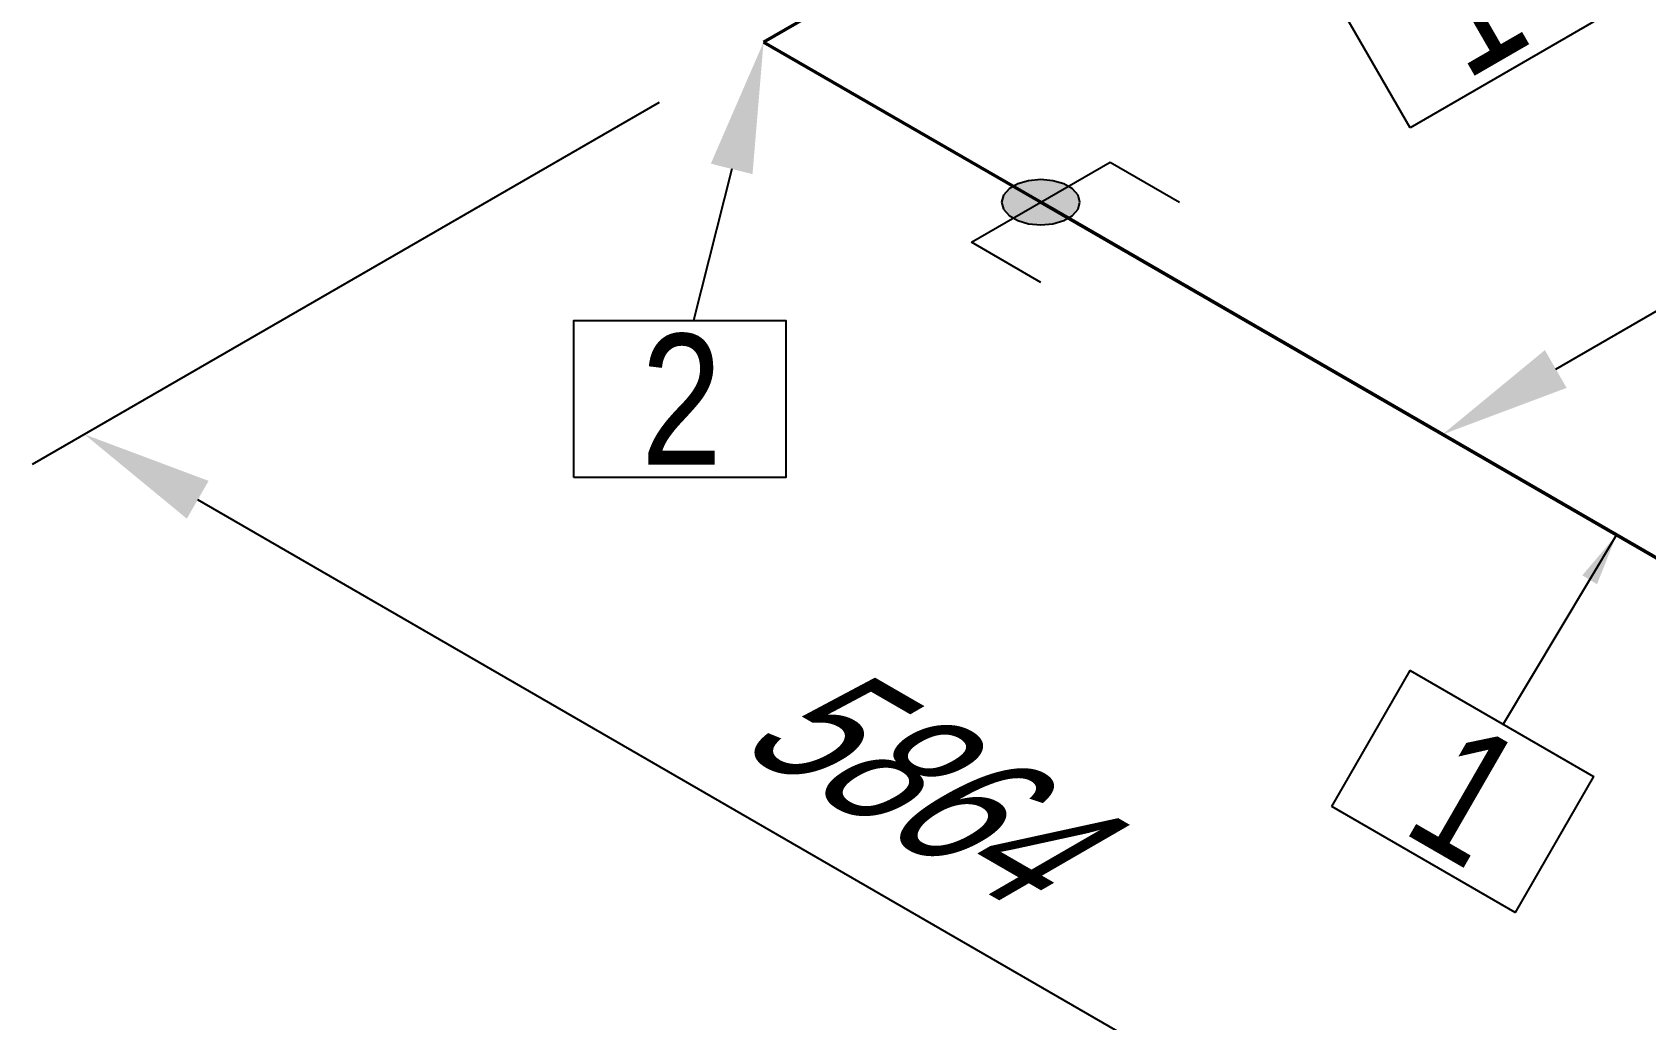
# Model space of a CAD drawing. Header units: millimetres. Extents: x 0 to 594, y 0 to 420.
# Drawn here: x 322.45 to 353.32, y 164.47 to 183.34 of the extents above; entities that cross this region are included whole.
import ezdxf
from ezdxf import colors
from ezdxf.entities.mleader import LeaderData, LeaderLine
from ezdxf.enums import TextEntityAlignment as Align
from ezdxf.math import Vec2, Vec3

# ---------------------------------------------------------------- set-up
doc = ezdxf.new("R2010")
doc.units = ezdxf.units.MM
doc.header["$LTSCALE"] = 0.25
for name, color, linetype in [('용접', 1, 'Continuous'), ('주석', 7, 'Continuous'), ('치수', 1, 'Continuous')]:
    doc.layers.add(name, color=color, linetype=linetype)
doc.layers.add('파이프 작은 보어', color=30, linetype='Continuous', lineweight=50)
doc.styles.add('AdskIsoAnnotation', font='arial.ttf', dxfattribs={"width": 0.8, "height": 1})
doc.styles.add('AdskIsoMetric', font='arial.ttf', dxfattribs={"width": 0.8, "height": 2.5})
doc.styles.add('AdskIsoMetric-30', font='arial.ttf', dxfattribs={"width": 0.8, "height": 2.5})
doc.styles.add('AdskIsoMetric30', font='arial.ttf', dxfattribs={"width": 0.8, "oblique": 30, "height": 2.5})
doc.styles.get("Standard").update_dxf_attribs({"font": 'arial.ttf'})
doc.dimstyles.new('AdskIsoMetric', dxfattribs={"dimtxt": 2.5, "dimasz": 2.5, "dimexe": 1, "dimexo": 2, "dimgap": 0.8, "dimtad": 1, "dimdec": 0, "dimrnd": 1, "dimzin": 0, "dimdsep": 46, "dimtxsty": 'AdskIsoMetric', "dimcen": 0, "dimclrt": 7, "dimadec": 0, "dimazin": 0, "dimtfac": 1, "dimtdec": 0, "dimtmove": 1, "dimatfit": 3, "dimfxl": 0, "dimfrac": 2, "dimtolj": 1, "dimtzin": 0, "dimarcsym": 0})

# ---------------------------------------------------------------- blocks, each defined once
blk = doc.blocks.new('*D41')
at = {"layer": 'Defpoints', "color": 0}
for p in [(364.242, 199.208), (377.232, 191.708), (336.44, 183.157)]:
    blk.add_point(p, dxfattribs=at)
at = {"layer": '치수', "color": 0, "lineweight": -2}
for p, q in [((366.242, 198.054), (378.232, 191.131)), ((351.595, 176.907), (375.067, 190.458))]:
    blk.add_line(p, q, dxfattribs=at)
at = {"layer": '치수', "color": 0}
for points in [[(374.859, 190.819), (375.275, 190.098), (377.232, 191.708)], [(351.387, 177.268), (351.803, 176.546), (349.43, 175.657)]]:
    blk.add_solid(points, dxfattribs=at)
at = {"layer": '치수', "color": 7, "insert": (361.065, 184.991), "char_height": 2.5, "attachment_point": 5, "rotation": 30, "style": 'AdskIsoMetric-30'}
blk.add_mtext('\\A1;6023', dxfattribs=at)
blk = doc.blocks.new('*D42')
at = {"layer": 'Defpoints', "color": 0}
for p in [(336.44, 183.157), (323.449, 175.657), (364.242, 167.105)]:
    blk.add_point(p, dxfattribs=at)
at = {"layer": '치수', "color": 0, "lineweight": -2}
for p, q in [((334.44, 182.002), (322.449, 175.079)), ((349.086, 160.855), (325.614, 174.407))]:
    blk.add_line(p, q, dxfattribs=at)
at = {"layer": '치수', "color": 0}
for points in [[(325.823, 174.768), (325.406, 174.046), (323.449, 175.657)], [(349.295, 161.216), (348.878, 160.494), (351.251, 159.605)]]:
    blk.add_solid(points, dxfattribs=at)
at = {"layer": '치수', "color": 7, "insert": (339.178, 169.194), "char_height": 2.5, "attachment_point": 5, "rotation": 330, "style": 'AdskIsoMetric30'}
blk.add_mtext('\\A1;5864', dxfattribs=at)
blk = doc.blocks.new('*D43')
at = {"layer": 'Defpoints', "color": 0}
for p in [(364.242, 167.105), (377.232, 159.605), (336.44, 151.054)]:
    blk.add_point(p, dxfattribs=at)
at = {"layer": '치수', "color": 0, "lineweight": -2}
for p, q in [((366.242, 165.951), (378.232, 159.028)), ((351.595, 144.804), (375.067, 158.355)), ((338.44, 149.899), (350.43, 142.976))]:
    blk.add_line(p, q, dxfattribs=at)
at = {"layer": '치수', "color": 0}
for points in [[(374.859, 158.716), (375.275, 157.994), (377.232, 159.605)], [(351.387, 145.164), (351.803, 144.443), (349.43, 143.554)]]:
    blk.add_solid(points, dxfattribs=at)
at = {"layer": '치수', "color": 7, "insert": (361.064, 152.888), "char_height": 2.5, "attachment_point": 5, "rotation": 30, "style": 'AdskIsoMetric-30'}
blk.add_mtext('\\A1;5585', dxfattribs=at)
blk = doc.blocks.new('엘보우-2-Iso2DSkew90')
at = {"color": 0, "linetype": 'ByBlock', "lineweight": -2, "extrusion": (1.95693e-11, -0.816497, -0.57735)}
for p, q in [((0, 0), (5.303, 3.062)), ((0, 0), (0, 0)), ((5.303, -3.062), (0, 0))]:
    blk.add_line(p, q, dxfattribs=at)
blk = doc.blocks.new('SocketWeld-1-IsoLeft')
blk.add_hatch(color=256).paths.add_polyline_path([(-0.0294, -0.0234), (-0.0291, -0.0234), (-0.0288, -0.0235), (-0.0285, -0.0236), (-0.0283, -0.0237), (-0.028, -0.0238), (-0.0277, -0.0239), (-0.0274, -0.0239), (-0.0271, -0.024), (-0.0268, -0.0241), (-0.0265, -0.0242), (-0.0263, -0.0243), (-0.026, -0.0244), (-0.0257, -0.0244), (-0.0254, -0.0245), (-0.0251, -0.0246), (-0.0248, -0.0247), (-0.0246, -0.0248), (-0.0243, -0.0249), (-0.024, -0.0249), (-0.0237, -0.025), (-0.0234, -0.0251), (-0.0231, -0.0252), (-0.0228, -0.0253), (-0.0226, -0.0254), (-0.0223, -0.0254), (-0.022, -0.0255), (-0.0217, -0.0256), (-0.0214, -0.0257), (-0.0211, -0.0258), (-0.0209, -0.0259), (-0.0206, -0.0259), (-0.0203, -0.026), (-0.02, -0.0261), (-0.0197, -0.0262), (-0.0194, -0.0263), (-0.0191, -0.0264), (-0.0189, -0.0265), (-0.0186, -0.0265), (-0.0183, -0.0266), (-0.018, -0.0267), (-0.0177, -0.0268), (-0.0174, -0.0269), (-0.0172, -0.027), (-0.0169, -0.027), (-0.0166, -0.0271), (-0.0163, -0.0272), (-0.016, -0.0273), (-0.0157, -0.0274), (-0.0155, -0.0275), (-0.0155, -0.0275), (-0.0151, -0.0275), (-0.0148, -0.0275), (-0.0145, -0.0275), (-0.0142, -0.0276), (-0.0139, -0.0276), (-0.0136, -0.0276), (-0.0132, -0.0277), (-0.0129, -0.0277), (-0.0126, -0.0277), (-0.0123, -0.0277), (-0.012, -0.0278), (-0.0117, -0.0278), (-0.0114, -0.0278), (-0.011, -0.0279), (-0.0107, -0.0279), (-0.0104, -0.0279), (-0.0101, -0.0279), (-0.0098, -0.028), (-0.0095, -0.028), (-0.0091, -0.028), (-0.0088, -0.0281), (-0.0085, -0.0281), (-0.0082, -0.0281), (-0.0079, -0.0281), (-0.0076, -0.0282), (-0.0073, -0.0282), (-0.0069, -0.0282), (-0.0066, -0.0283), (-0.0063, -0.0283), (-0.006, -0.0283), (-0.0057, -0.0283), (-0.0054, -0.0284), (-0.005, -0.0284), (-0.0047, -0.0284), (-0.0044, -0.0285), (-0.0041, -0.0285), (-0.0038, -0.0285), (-0.0035, -0.0286), (-0.0032, -0.0286), (-0.0028, -0.0286), (-0.0025, -0.0286), (-0.0022, -0.0287), (-0.0019, -0.0287), (-0.0016, -0.0287), (-0.0013, -0.0288), (-0.0009, -0.0288), (-0.0006, -0.0288), (-0.0003, -0.0288), (0, -0.0289), (0, -0.0289), (0.0003, -0.0288), (0.0006, -0.0288), (0.0009, -0.0288), (0.0013, -0.0288), (0.0016, -0.0287), (0.0019, -0.0287), (0.0022, -0.0287), (0.0025, -0.0286), (0.0028, -0.0286), (0.0032, -0.0286), (0.0035, -0.0286), (0.0038, -0.0285), (0.0041, -0.0285), (0.0044, -0.0285), (0.0047, -0.0284), (0.005, -0.0284), (0.0054, -0.0284), (0.0057, -0.0283), (0.006, -0.0283), (0.0063, -0.0283), (0.0066, -0.0283), (0.0069, -0.0282), (0.0073, -0.0282), (0.0076, -0.0282), (0.0079, -0.0281), (0.0082, -0.0281), (0.0085, -0.0281), (0.0088, -0.0281), (0.0091, -0.028), (0.0095, -0.028), (0.0098, -0.028), (0.0101, -0.0279), (0.0104, -0.0279), (0.0107, -0.0279), (0.011, -0.0279), (0.0114, -0.0278), (0.0117, -0.0278), (0.012, -0.0278), (0.0123, -0.0277), (0.0126, -0.0277), (0.0129, -0.0277), (0.0132, -0.0277), (0.0136, -0.0276), (0.0139, -0.0276), (0.0142, -0.0276), (0.0145, -0.0275), (0.0148, -0.0275), (0.0151, -0.0275), (0.0155, -0.0275), (0.0155, -0.0275), (0.0157, -0.0274), (0.016, -0.0273), (0.0163, -0.0272), (0.0166, -0.0271), (0.0169, -0.027), (0.0172, -0.027), (0.0174, -0.0269), (0.0177, -0.0268), (0.018, -0.0267), (0.0183, -0.0266), (0.0186, -0.0265), (0.0189, -0.0265), (0.0191, -0.0264), (0.0194, -0.0263), (0.0197, -0.0262), (0.02, -0.0261), (0.0203, -0.026), (0.0206, -0.0259), (0.0209, -0.0259), (0.0211, -0.0258), (0.0214, -0.0257), (0.0217, -0.0256), (0.022, -0.0255), (0.0223, -0.0254), (0.0226, -0.0254), (0.0228, -0.0253), (0.0231, -0.0252), (0.0234, -0.0251), (0.0237, -0.025), (0.024, -0.0249), (0.0243, -0.0249), (0.0246, -0.0248), (0.0248, -0.0247), (0.0251, -0.0246), (0.0254, -0.0245), (0.0257, -0.0244), (0.026, -0.0244), (0.0263, -0.0243), (0.0265, -0.0242), (0.0268, -0.0241), (0.0271, -0.024), (0.0274, -0.0239), (0.0277, -0.0239), (0.028, -0.0238), (0.0283, -0.0237), (0.0285, -0.0236), (0.0288, -0.0235), (0.0291, -0.0234), (0.0294, -0.0234), (0.0294, -0.0234), (0.0296, -0.0232), (0.0298, -0.0231), (0.0301, -0.023), (0.0303, -0.0228), (0.0305, -0.0227), (0.0307, -0.0226), (0.031, -0.0224), (0.0312, -0.0223), (0.0314, -0.0222), (0.0316, -0.0221), (0.0319, -0.0219), (0.0321, -0.0218), (0.0323, -0.0217), (0.0325, -0.0215), (0.0328, -0.0214), (0.033, -0.0213), (0.0332, -0.0211), (0.0335, -0.021), (0.0337, -0.0209), (0.0339, -0.0207), (0.0341, -0.0206), (0.0344, -0.0205), (0.0346, -0.0204), (0.0348, -0.0202), (0.035, -0.0201), (0.0353, -0.02), (0.0355, -0.0198), (0.0357, -0.0197), (0.0359, -0.0196), (0.0362, -0.0194), (0.0364, -0.0193), (0.0366, -0.0192), (0.0368, -0.0191), (0.0371, -0.0189), (0.0373, -0.0188), (0.0375, -0.0187), (0.0377, -0.0185), (0.038, -0.0184), (0.0382, -0.0183), (0.0384, -0.0181), (0.0386, -0.018), (0.0389, -0.0179), (0.0391, -0.0177), (0.0393, -0.0176), (0.0395, -0.0175), (0.0398, -0.0174), (0.04, -0.0172), (0.0402, -0.0171), (0.0405, -0.017), (0.0405, -0.017), (0.0406, -0.0168), (0.0407, -0.0166), (0.0409, -0.0165), (0.041, -0.0163), (0.0412, -0.0161), (0.0413, -0.016), (0.0415, -0.0158), (0.0416, -0.0157), (0.0418, -0.0155), (0.0419, -0.0153), (0.042, -0.0152), (0.0422, -0.015), (0.0423, -0.0148), (0.0425, -0.0147), (0.0426, -0.0145), (0.0428, -0.0143), (0.0429, -0.0142), (0.0431, -0.014), (0.0432, -0.0138), (0.0433, -0.0137), (0.0435, -0.0135), (0.0436, -0.0134), (0.0438, -0.0132), (0.0439, -0.013), (0.0441, -0.0129), (0.0442, -0.0127), (0.0444, -0.0125), (0.0445, -0.0124), (0.0447, -0.0122), (0.0448, -0.012), (0.0449, -0.0119), (0.0451, -0.0117), (0.0452, -0.0115), (0.0454, -0.0114), (0.0455, -0.0112), (0.0457, -0.0111), (0.0458, -0.0109), (0.046, -0.0107), (0.0461, -0.0106), (0.0462, -0.0104), (0.0464, -0.0102), (0.0465, -0.0101), (0.0467, -0.0099), (0.0468, -0.0097), (0.047, -0.0096), (0.0471, -0.0094), (0.0473, -0.0092), (0.0474, -0.0091), (0.0476, -0.0089), (0.0476, -0.0089), (0.0476, -0.0087), (0.0477, -0.0086), (0.0477, -0.0084), (0.0478, -0.0082), (0.0478, -0.008), (0.0479, -0.0078), (0.0479, -0.0076), (0.048, -0.0075), (0.048, -0.0073), (0.0481, -0.0071), (0.0481, -0.0069), (0.0482, -0.0067), (0.0482, -0.0066), (0.0483, -0.0064), (0.0483, -0.0062), (0.0484, -0.006), (0.0484, -0.0058), (0.0485, -0.0056), (0.0485, -0.0055), (0.0486, -0.0053), (0.0486, -0.0051), (0.0487, -0.0049), (0.0487, -0.0047), (0.0488, -0.0046), (0.0488, -0.0044), (0.0489, -0.0042), (0.0489, -0.004), (0.049, -0.0038), (0.049, -0.0036), (0.0491, -0.0035), (0.0491, -0.0033), (0.0492, -0.0031), (0.0492, -0.0029), (0.0493, -0.0027), (0.0493, -0.0025), (0.0494, -0.0024), (0.0494, -0.0022), (0.0495, -0.002), (0.0495, -0.0018), (0.0496, -0.0016), (0.0496, -0.0015), (0.0497, -0.0013), (0.0497, -0.0011), (0.0498, -0.0009), (0.0498, -0.0007), (0.0499, -0.0005), (0.0499, -0.0004), (0.05, -0.0002), (0.05, 0), (0.05, 0), (0.05, 0.0002), (0.0499, 0.0004), (0.0499, 0.0005), (0.0498, 0.0007), (0.0498, 0.0009), (0.0497, 0.0011), (0.0497, 0.0013), (0.0496, 0.0015), (0.0496, 0.0016), (0.0495, 0.0018), (0.0495, 0.002), (0.0494, 0.0022), (0.0494, 0.0024), (0.0493, 0.0025), (0.0493, 0.0027), (0.0492, 0.0029), (0.0492, 0.0031), (0.0491, 0.0033), (0.0491, 0.0035), (0.049, 0.0036), (0.049, 0.0038), (0.0489, 0.004), (0.0489, 0.0042), (0.0488, 0.0044), (0.0488, 0.0046), (0.0487, 0.0047), (0.0487, 0.0049), (0.0486, 0.0051), (0.0486, 0.0053), (0.0485, 0.0055), (0.0485, 0.0056), (0.0484, 0.0058), (0.0484, 0.006), (0.0483, 0.0062), (0.0483, 0.0064), (0.0482, 0.0066), (0.0482, 0.0067), (0.0481, 0.0069), (0.0481, 0.0071), (0.048, 0.0073), (0.048, 0.0075), (0.0479, 0.0076), (0.0479, 0.0078), (0.0478, 0.008), (0.0478, 0.0082), (0.0477, 0.0084), (0.0477, 0.0086), (0.0476, 0.0087), (0.0476, 0.0089), (0.0476, 0.0089), (0.0474, 0.0091), (0.0473, 0.0092), (0.0471, 0.0094), (0.047, 0.0096), (0.0468, 0.0097), (0.0467, 0.0099), (0.0465, 0.0101), (0.0464, 0.0102), (0.0462, 0.0104), (0.0461, 0.0106), (0.046, 0.0107), (0.0458, 0.0109), (0.0457, 0.0111), (0.0455, 0.0112), (0.0454, 0.0114), (0.0452, 0.0115), (0.0451, 0.0117), (0.0449, 0.0119), (0.0448, 0.012), (0.0447, 0.0122), (0.0445, 0.0124), (0.0444, 0.0125), (0.0442, 0.0127), (0.0441, 0.0129), (0.0439, 0.013), (0.0438, 0.0132), (0.0436, 0.0134), (0.0435, 0.0135), (0.0433, 0.0137), (0.0432, 0.0138), (0.0431, 0.014), (0.0429, 0.0142), (0.0428, 0.0143), (0.0426, 0.0145), (0.0425, 0.0147), (0.0423, 0.0148), (0.0422, 0.015), (0.042, 0.0152), (0.0419, 0.0153), (0.0418, 0.0155), (0.0416, 0.0157), (0.0415, 0.0158), (0.0413, 0.016), (0.0412, 0.0161), (0.041, 0.0163), (0.0409, 0.0165), (0.0407, 0.0166), (0.0406, 0.0168), (0.0405, 0.017), (0.0405, 0.017), (0.0402, 0.0171), (0.04, 0.0172), (0.0398, 0.0174), (0.0395, 0.0175), (0.0393, 0.0176), (0.0391, 0.0177), (0.0389, 0.0179), (0.0386, 0.018), (0.0384, 0.0181), (0.0382, 0.0183), (0.038, 0.0184), (0.0377, 0.0185), (0.0375, 0.0187), (0.0373, 0.0188), (0.0371, 0.0189), (0.0368, 0.0191), (0.0366, 0.0192), (0.0364, 0.0193), (0.0362, 0.0194), (0.0359, 0.0196), (0.0357, 0.0197), (0.0355, 0.0198), (0.0353, 0.02), (0.035, 0.0201), (0.0348, 0.0202), (0.0346, 0.0204), (0.0344, 0.0205), (0.0341, 0.0206), (0.0339, 0.0207), (0.0337, 0.0209), (0.0335, 0.021), (0.0332, 0.0211), (0.033, 0.0213), (0.0328, 0.0214), (0.0325, 0.0215), (0.0323, 0.0217), (0.0321, 0.0218), (0.0319, 0.0219), (0.0316, 0.0221), (0.0314, 0.0222), (0.0312, 0.0223), (0.031, 0.0224), (0.0307, 0.0226), (0.0305, 0.0227), (0.0303, 0.0228), (0.0301, 0.023), (0.0298, 0.0231), (0.0296, 0.0232), (0.0294, 0.0234), (0.0294, 0.0234), (0.0291, 0.0234), (0.0288, 0.0235), (0.0285, 0.0236), (0.0283, 0.0237), (0.028, 0.0238), (0.0277, 0.0239), (0.0274, 0.0239), (0.0271, 0.024), (0.0268, 0.0241), (0.0265, 0.0242), (0.0263, 0.0243), (0.026, 0.0244), (0.0257, 0.0244), (0.0254, 0.0245), (0.0251, 0.0246), (0.0248, 0.0247), (0.0246, 0.0248), (0.0243, 0.0249), (0.024, 0.0249), (0.0237, 0.025), (0.0234, 0.0251), (0.0231, 0.0252), (0.0228, 0.0253), (0.0226, 0.0254), (0.0223, 0.0254), (0.022, 0.0255), (0.0217, 0.0256), (0.0214, 0.0257), (0.0211, 0.0258), (0.0209, 0.0259), (0.0206, 0.0259), (0.0203, 0.026), (0.02, 0.0261), (0.0197, 0.0262), (0.0194, 0.0263), (0.0191, 0.0264), (0.0189, 0.0265), (0.0186, 0.0265), (0.0183, 0.0266), (0.018, 0.0267), (0.0177, 0.0268), (0.0174, 0.0269), (0.0172, 0.027), (0.0169, 0.027), (0.0166, 0.0271), (0.0163, 0.0272), (0.016, 0.0273), (0.0157, 0.0274), (0.0155, 0.0275), (0.0155, 0.0275), (0.0151, 0.0275), (0.0148, 0.0275), (0.0145, 0.0275), (0.0142, 0.0276), (0.0139, 0.0276), (0.0136, 0.0276), (0.0132, 0.0277), (0.0129, 0.0277), (0.0126, 0.0277), (0.0123, 0.0277), (0.012, 0.0278), (0.0117, 0.0278), (0.0114, 0.0278), (0.011, 0.0279), (0.0107, 0.0279), (0.0104, 0.0279), (0.0101, 0.0279), (0.0098, 0.028), (0.0095, 0.028), (0.0091, 0.028), (0.0088, 0.0281), (0.0085, 0.0281), (0.0082, 0.0281), (0.0079, 0.0281), (0.0076, 0.0282), (0.0073, 0.0282), (0.0069, 0.0282), (0.0066, 0.0283), (0.0063, 0.0283), (0.006, 0.0283), (0.0057, 0.0283), (0.0054, 0.0284), (0.005, 0.0284), (0.0047, 0.0284), (0.0044, 0.0285), (0.0041, 0.0285), (0.0038, 0.0285), (0.0035, 0.0286), (0.0032, 0.0286), (0.0028, 0.0286), (0.0025, 0.0286), (0.0022, 0.0287), (0.0019, 0.0287), (0.0016, 0.0287), (0.0013, 0.0288), (0.0009, 0.0288), (0.0006, 0.0288), (0.0003, 0.0288), (0, 0.0289), (0, 0.0289), (-0.0003, 0.0288), (-0.0006, 0.0288), (-0.0009, 0.0288), (-0.0013, 0.0288), (-0.0016, 0.0287), (-0.0019, 0.0287), (-0.0022, 0.0287), (-0.0025, 0.0286), (-0.0028, 0.0286), (-0.0032, 0.0286), (-0.0035, 0.0286), (-0.0038, 0.0285), (-0.0041, 0.0285), (-0.0044, 0.0285), (-0.0047, 0.0284), (-0.005, 0.0284), (-0.0054, 0.0284), (-0.0057, 0.0283), (-0.006, 0.0283), (-0.0063, 0.0283), (-0.0066, 0.0283), (-0.0069, 0.0282), (-0.0073, 0.0282), (-0.0076, 0.0282), (-0.0079, 0.0281), (-0.0082, 0.0281), (-0.0085, 0.0281), (-0.0088, 0.0281), (-0.0091, 0.028), (-0.0095, 0.028), (-0.0098, 0.028), (-0.0101, 0.0279), (-0.0104, 0.0279), (-0.0107, 0.0279), (-0.011, 0.0279), (-0.0114, 0.0278), (-0.0117, 0.0278), (-0.012, 0.0278), (-0.0123, 0.0277), (-0.0126, 0.0277), (-0.0129, 0.0277), (-0.0132, 0.0277), (-0.0136, 0.0276), (-0.0139, 0.0276), (-0.0142, 0.0276), (-0.0145, 0.0275), (-0.0148, 0.0275), (-0.0151, 0.0275), (-0.0155, 0.0275), (-0.0155, 0.0275), (-0.0157, 0.0274), (-0.016, 0.0273), (-0.0163, 0.0272), (-0.0166, 0.0271), (-0.0169, 0.027), (-0.0172, 0.027), (-0.0174, 0.0269), (-0.0177, 0.0268), (-0.018, 0.0267), (-0.0183, 0.0266), (-0.0186, 0.0265), (-0.0189, 0.0265), (-0.0191, 0.0264), (-0.0194, 0.0263), (-0.0197, 0.0262), (-0.02, 0.0261), (-0.0203, 0.026), (-0.0206, 0.0259), (-0.0209, 0.0259), (-0.0211, 0.0258), (-0.0214, 0.0257), (-0.0217, 0.0256), (-0.022, 0.0255), (-0.0223, 0.0254), (-0.0226, 0.0254), (-0.0228, 0.0253), (-0.0231, 0.0252), (-0.0234, 0.0251), (-0.0237, 0.025), (-0.024, 0.0249), (-0.0243, 0.0249), (-0.0246, 0.0248), (-0.0248, 0.0247), (-0.0251, 0.0246), (-0.0254, 0.0245), (-0.0257, 0.0244), (-0.026, 0.0244), (-0.0263, 0.0243), (-0.0265, 0.0242), (-0.0268, 0.0241), (-0.0271, 0.024), (-0.0274, 0.0239), (-0.0277, 0.0239), (-0.028, 0.0238), (-0.0283, 0.0237), (-0.0285, 0.0236), (-0.0288, 0.0235), (-0.0291, 0.0234), (-0.0294, 0.0234), (-0.0294, 0.0234), (-0.0296, 0.0232), (-0.0298, 0.0231), (-0.0301, 0.023), (-0.0303, 0.0228), (-0.0305, 0.0227), (-0.0307, 0.0226), (-0.031, 0.0224), (-0.0312, 0.0223), (-0.0314, 0.0222), (-0.0316, 0.0221), (-0.0319, 0.0219), (-0.0321, 0.0218), (-0.0323, 0.0217), (-0.0325, 0.0215), (-0.0328, 0.0214), (-0.033, 0.0213), (-0.0332, 0.0211), (-0.0335, 0.021), (-0.0337, 0.0209), (-0.0339, 0.0207), (-0.0341, 0.0206), (-0.0344, 0.0205), (-0.0346, 0.0204), (-0.0348, 0.0202), (-0.035, 0.0201), (-0.0353, 0.02), (-0.0355, 0.0198), (-0.0357, 0.0197), (-0.0359, 0.0196), (-0.0362, 0.0194), (-0.0364, 0.0193), (-0.0366, 0.0192), (-0.0368, 0.0191), (-0.0371, 0.0189), (-0.0373, 0.0188), (-0.0375, 0.0187), (-0.0377, 0.0185), (-0.038, 0.0184), (-0.0382, 0.0183), (-0.0384, 0.0181), (-0.0386, 0.018), (-0.0389, 0.0179), (-0.0391, 0.0177), (-0.0393, 0.0176), (-0.0395, 0.0175), (-0.0398, 0.0174), (-0.04, 0.0172), (-0.0402, 0.0171), (-0.0405, 0.017), (-0.0405, 0.017), (-0.0406, 0.0168), (-0.0407, 0.0166), (-0.0409, 0.0165), (-0.041, 0.0163), (-0.0412, 0.0161), (-0.0413, 0.016), (-0.0415, 0.0158), (-0.0416, 0.0157), (-0.0418, 0.0155), (-0.0419, 0.0153), (-0.042, 0.0152), (-0.0422, 0.015), (-0.0423, 0.0148), (-0.0425, 0.0147), (-0.0426, 0.0145), (-0.0428, 0.0143), (-0.0429, 0.0142), (-0.0431, 0.014), (-0.0432, 0.0138), (-0.0433, 0.0137), (-0.0435, 0.0135), (-0.0436, 0.0134), (-0.0438, 0.0132), (-0.0439, 0.013), (-0.0441, 0.0129), (-0.0442, 0.0127), (-0.0444, 0.0125), (-0.0445, 0.0124), (-0.0447, 0.0122), (-0.0448, 0.012), (-0.0449, 0.0119), (-0.0451, 0.0117), (-0.0452, 0.0115), (-0.0454, 0.0114), (-0.0455, 0.0112), (-0.0457, 0.0111), (-0.0458, 0.0109), (-0.046, 0.0107), (-0.0461, 0.0106), (-0.0462, 0.0104), (-0.0464, 0.0102), (-0.0465, 0.0101), (-0.0467, 0.0099), (-0.0468, 0.0097), (-0.047, 0.0096), (-0.0471, 0.0094), (-0.0473, 0.0092), (-0.0474, 0.0091), (-0.0476, 0.0089), (-0.0476, 0.0089), (-0.0476, 0.0087), (-0.0477, 0.0086), (-0.0477, 0.0084), (-0.0478, 0.0082), (-0.0478, 0.008), (-0.0479, 0.0078), (-0.0479, 0.0076), (-0.048, 0.0075), (-0.048, 0.0073), (-0.0481, 0.0071), (-0.0481, 0.0069), (-0.0482, 0.0067), (-0.0482, 0.0066), (-0.0483, 0.0064), (-0.0483, 0.0062), (-0.0484, 0.006), (-0.0484, 0.0058), (-0.0485, 0.0056), (-0.0485, 0.0055), (-0.0486, 0.0053), (-0.0486, 0.0051), (-0.0487, 0.0049), (-0.0487, 0.0047), (-0.0488, 0.0046), (-0.0488, 0.0044), (-0.0489, 0.0042), (-0.0489, 0.004), (-0.049, 0.0038), (-0.049, 0.0036), (-0.0491, 0.0035), (-0.0491, 0.0033), (-0.0492, 0.0031), (-0.0492, 0.0029), (-0.0493, 0.0027), (-0.0493, 0.0025), (-0.0494, 0.0024), (-0.0494, 0.0022), (-0.0495, 0.002), (-0.0495, 0.0018), (-0.0496, 0.0016), (-0.0496, 0.0015), (-0.0497, 0.0013), (-0.0497, 0.0011), (-0.0498, 0.0009), (-0.0498, 0.0007), (-0.0499, 0.0005), (-0.0499, 0.0004), (-0.05, 0.0002), (-0.05, 0), (-0.05, 0), (-0.05, -0.0002), (-0.0499, -0.0004), (-0.0499, -0.0005), (-0.0498, -0.0007), (-0.0498, -0.0009), (-0.0497, -0.0011), (-0.0497, -0.0013), (-0.0496, -0.0015), (-0.0496, -0.0016), (-0.0495, -0.0018), (-0.0495, -0.002), (-0.0494, -0.0022), (-0.0494, -0.0024), (-0.0493, -0.0025), (-0.0493, -0.0027), (-0.0492, -0.0029), (-0.0492, -0.0031), (-0.0491, -0.0033), (-0.0491, -0.0035), (-0.049, -0.0036), (-0.049, -0.0038), (-0.0489, -0.004), (-0.0489, -0.0042), (-0.0488, -0.0044), (-0.0488, -0.0046), (-0.0487, -0.0047), (-0.0487, -0.0049), (-0.0486, -0.0051), (-0.0486, -0.0053), (-0.0485, -0.0055), (-0.0485, -0.0056), (-0.0484, -0.0058), (-0.0484, -0.006), (-0.0483, -0.0062), (-0.0483, -0.0064), (-0.0482, -0.0066), (-0.0482, -0.0067), (-0.0481, -0.0069), (-0.0481, -0.0071), (-0.048, -0.0073), (-0.048, -0.0075), (-0.0479, -0.0076), (-0.0479, -0.0078), (-0.0478, -0.008), (-0.0478, -0.0082), (-0.0477, -0.0084), (-0.0477, -0.0086), (-0.0476, -0.0087), (-0.0476, -0.0089), (-0.0476, -0.0089), (-0.0474, -0.0091), (-0.0473, -0.0092), (-0.0471, -0.0094), (-0.047, -0.0096), (-0.0468, -0.0097), (-0.0467, -0.0099), (-0.0465, -0.0101), (-0.0464, -0.0102), (-0.0462, -0.0104), (-0.0461, -0.0106), (-0.046, -0.0107), (-0.0458, -0.0109), (-0.0457, -0.0111), (-0.0455, -0.0112), (-0.0454, -0.0114), (-0.0452, -0.0115), (-0.0451, -0.0117), (-0.0449, -0.0119), (-0.0448, -0.012), (-0.0447, -0.0122), (-0.0445, -0.0124), (-0.0444, -0.0125), (-0.0442, -0.0127), (-0.0441, -0.0129), (-0.0439, -0.013), (-0.0438, -0.0132), (-0.0436, -0.0134), (-0.0435, -0.0135), (-0.0433, -0.0137), (-0.0432, -0.0138), (-0.0431, -0.014), (-0.0429, -0.0142), (-0.0428, -0.0143), (-0.0426, -0.0145), (-0.0425, -0.0147), (-0.0423, -0.0148), (-0.0422, -0.015), (-0.042, -0.0152), (-0.0419, -0.0153), (-0.0418, -0.0155), (-0.0416, -0.0157), (-0.0415, -0.0158), (-0.0413, -0.016), (-0.0412, -0.0161), (-0.041, -0.0163), (-0.0409, -0.0165), (-0.0407, -0.0166), (-0.0406, -0.0168), (-0.0405, -0.017), (-0.0405, -0.017), (-0.0402, -0.0171), (-0.04, -0.0172), (-0.0398, -0.0174), (-0.0395, -0.0175), (-0.0393, -0.0176), (-0.0391, -0.0177), (-0.0389, -0.0179), (-0.0386, -0.018), (-0.0384, -0.0181), (-0.0382, -0.0183), (-0.038, -0.0184), (-0.0377, -0.0185), (-0.0375, -0.0187), (-0.0373, -0.0188), (-0.0371, -0.0189), (-0.0368, -0.0191), (-0.0366, -0.0192), (-0.0364, -0.0193), (-0.0362, -0.0194), (-0.0359, -0.0196), (-0.0357, -0.0197), (-0.0355, -0.0198), (-0.0353, -0.02), (-0.035, -0.0201), (-0.0348, -0.0202), (-0.0346, -0.0204), (-0.0344, -0.0205), (-0.0341, -0.0206), (-0.0339, -0.0207), (-0.0337, -0.0209), (-0.0335, -0.021), (-0.0332, -0.0211), (-0.033, -0.0213), (-0.0328, -0.0214), (-0.0325, -0.0215), (-0.0323, -0.0217), (-0.0321, -0.0218), (-0.0319, -0.0219), (-0.0316, -0.0221), (-0.0314, -0.0222), (-0.0312, -0.0223), (-0.031, -0.0224), (-0.0307, -0.0226), (-0.0305, -0.0227), (-0.0303, -0.0228), (-0.0301, -0.023), (-0.0298, -0.0231), (-0.0296, -0.0232)], flags=0)
at = {"color": 0, "linetype": 'ByBlock', "lineweight": -2, "extrusion": (0, 0.816497, 0.57735)}
for p, q in [((0, 0.1021), (0.0884, 0.051)), ((0.0884, 0.051), (-0.0884, -0.051)), ((-0.0294, 0.0234), (-0.0405, 0.017)), ((-0.0155, 0.0275), (-0.0294, 0.0234)), ((0, 0.0289), (-0.0155, 0.0275)), ((0.0155, 0.0275), (0, 0.0289)), ((0.0294, 0.0234), (0.0155, 0.0275)), ((0.0405, 0.017), (0.0294, 0.0234)), ((-0.0476, 0.0089), (-0.05, 0)), ((-0.05, 0), (-0.0476, -0.0089)), ((-0.0405, 0.017), (-0.0476, 0.0089)), ((0.0476, 0.0089), (0.0405, 0.017)), ((0.05, 0), (0.0476, 0.0089)), ((0.0476, -0.0089), (0.05, 0)), ((-0.0884, -0.051), (-0.1768, 0)), ((-0.0476, -0.0089), (-0.0405, -0.017)), ((-0.0405, -0.017), (-0.0294, -0.0234)), ((0.0294, -0.0234), (0.0405, -0.017)), ((0.0405, -0.017), (0.0476, -0.0089)), ((-0.0294, -0.0234), (-0.0155, -0.0275)), ((-0.0155, -0.0275), (0, -0.0289)), ((0, -0.0289), (0.0155, -0.0275)), ((0.0155, -0.0275), (0.0294, -0.0234))]:
    blk.add_line(p, q, dxfattribs=at)
blk = doc.blocks.new('AnnoRect')
at = {"color": 0, "linetype": 'ByBlock', "lineweight": -2}
blk.add_wipeout([(-0.81, -0.6), (-0.81, 0.6), (0.81, 0.6), (0.81, -0.6)], dxfattribs=at)
blk.add_lwpolyline([(-0.81, -0.6), (-0.81, 0.6), (0.81, 0.6), (0.81, -0.6)], close=True, dxfattribs=at)
at = {"color": 0, "linetype": 'ByBlock', "lineweight": -2, "style": 'AdskIsoAnnotation', "width": 0.8}
blk.add_attdef('XX', text='', height=1, dxfattribs=at).set_placement((0, 0), align=Align.MIDDLE_CENTER)

msp = doc.modelspace()

# ---------------------------------------------------------------- linework, layer by layer
at = {"layer": '파이프 작은 보어'}
msp.add_lwpolyline([(358.9385, 170.1671), (341.743, 180.0949)], dxfattribs=at)

# ---------------------------------------------------------------- block references
at = {"layer": '용접', "xscale": 15, "yscale": 15, "zscale": 15, "rotation": 180.0000000007851}
msp.add_blockref('SocketWeld-1-IsoLeft', (341.743, 180.0949), dxfattribs=at)
at = {"layer": '파이프 작은 보어'}
msp.add_blockref('엘보우-2-Iso2DSkew90', (336.4397, 183.1568), dxfattribs=at)

# ---------------------------------------------------------------- dimensions: what is measured, and where the dimension line sits
at = {"layer": '치수'}
for base, p1, p2, angle, text, override, picture, middle in [((377.2322, 191.7084), (336.4397, 183.1568), (364.2418, 199.2084), 30, '6023', {"dimtad": 0, "dimlfac": 187.605996, "dimtxsty": 'AdskIsoMetric-30', "dimse1": 1, "dimse2": 0, "dimsd1": 0, "dimsd2": 0, "dimtmove": 1}, '*D41', (361.0648, 184.991)), ((323.4493, 175.6568), (364.2418, 167.1052), (336.4397, 183.1568), 150, '5864', {"dimtad": 0, "dimlfac": 182.660783, "dimtxsty": 'AdskIsoMetric30', "dimse1": 1, "dimse2": 0, "dimsd1": 0, "dimsd2": 0, "dimtmove": 1}, '*D42', (339.1776, 169.194)), ((377.2322, 159.6052), (336.4397, 151.0536), (364.2418, 167.1052), 30, '5585', {"dimtad": 0, "dimlfac": 173.983146, "dimtxsty": 'AdskIsoMetric-30', "dimse1": 0, "dimse2": 0, "dimsd1": 0, "dimsd2": 0, "dimtmove": 1}, '*D43', (361.064, 152.8884))]:
    dim = msp.add_linear_dim(base=base, p1=p1, p2=p2, angle=angle, text=text, dimstyle='AdskIsoMetric', override=override, dxfattribs=at)
    dim.commit()
    dim.dimension.update_dxf_attribs({"geometry": picture, "text_midpoint": middle, "dimtype": 160})

# ---------------------------------------------------------------- leaders
at = {"layer": '주석'}
ml = msp.add_multileader_mtext('Standard', dxfattribs=at)
ml.set_content('')
ml.set_leader_properties()
ml.build(insert=Vec2(0, 0))
ml.multileader.update_dxf_attribs({"dogleg_length": 0, "arrow_head_size": 2.5})
ctx = ml.context
ctx.base_point, ctx.arrow_head_size, ctx.plane_origin = Vec3(335.0999, 177.8312), 2.5, Vec3(0.8142, 13.8313)
notes = []
notes.append((ctx, [(0, (1, 1, 0), (335.0999, 177.8312), (-1, 0), 0, [(0, [(336.4397, 183.1568)], 0, [])])]))
ctx.mtext, ml.multileader.dxf.content_type = None, 0
ml = msp.add_multileader_mtext('Standard', dxfattribs=at)
ml.set_content('')
ml.set_leader_properties()
ml.build(insert=Vec2(0, 0))
ml.multileader.update_dxf_attribs({"dogleg_length": 0, "arrow_head_size": 0})
ctx = ml.context
ctx.base_point, ctx.arrow_head_size, ctx.plane_origin = Vec3(350.5864, 170.1174), 0, Vec3(0.8142, 13.8313)
notes.append((ctx, [(0, (1, 1, 0), (350.5864, 170.1174), (-1, 0), 0, [(0, [(352.7586, 173.735)], 0, [])])]))
ctx.mtext, ml.multileader.dxf.content_type = None, 0
for ctx, leaders in notes:
    for number, flags, end, landing, length, lines in leaders:
        leader = LeaderData()
        leader.index, (leader.has_last_leader_line, leader.has_dogleg_vector, leader.attachment_direction) = number, flags
        leader.last_leader_point, leader.dogleg_vector, leader.dogleg_length = Vec3(end), Vec3(landing), length
        for number, points, colour, breaks in lines:
            line = LeaderLine()
            line.index, line.vertices, line.color, line.breaks = number, Vec3.list(points), colors.encode_raw_color(colour), breaks
            leader.lines.append(line)
        ctx.leaders.append(leader)

# ---------------------------------------------------------------- next in the draw order: block references
ref = msp.add_blockref('AnnoRect', (349.8142, 183.8313), dxfattribs=dict(at, xscale=2.5, yscale=2.5, zscale=2.5, rotation=30.00000000115361))
ref.add_attrib('XX_001', '1', (349.8593, 182.408), dxfattribs={"layer": '0', "color": 0, "linetype": 'ByBlock', "lineweight": -2, "height": 2.5, "rotation": 30, "style": 'AdskIsoAnnotation', "width": 0.8})
ref = msp.add_blockref('AnnoRect', (334.838, 176.3313), dxfattribs=dict(at, xscale=2.5, yscale=2.5, zscale=2.5))
ref.add_attrib('XX_001', '2', (334.0938, 175.0761), dxfattribs={"layer": '0', "color": 0, "linetype": 'ByBlock', "lineweight": -2, "height": 2.5, "style": 'AdskIsoAnnotation', "width": 0.8})
ref = msp.add_blockref('AnnoRect', (349.8142, 168.8313), dxfattribs=dict(at, xscale=2.5, yscale=2.5, zscale=2.5, rotation=330.0000000011962))
ref.add_attrib('XX_001', '1', (348.6042, 168.0806), dxfattribs={"layer": '0', "color": 0, "linetype": 'ByBlock', "lineweight": -2, "height": 2.5, "rotation": 330, "style": 'AdskIsoAnnotation', "width": 0.8})

doc.saveas('drawing.dxf')
